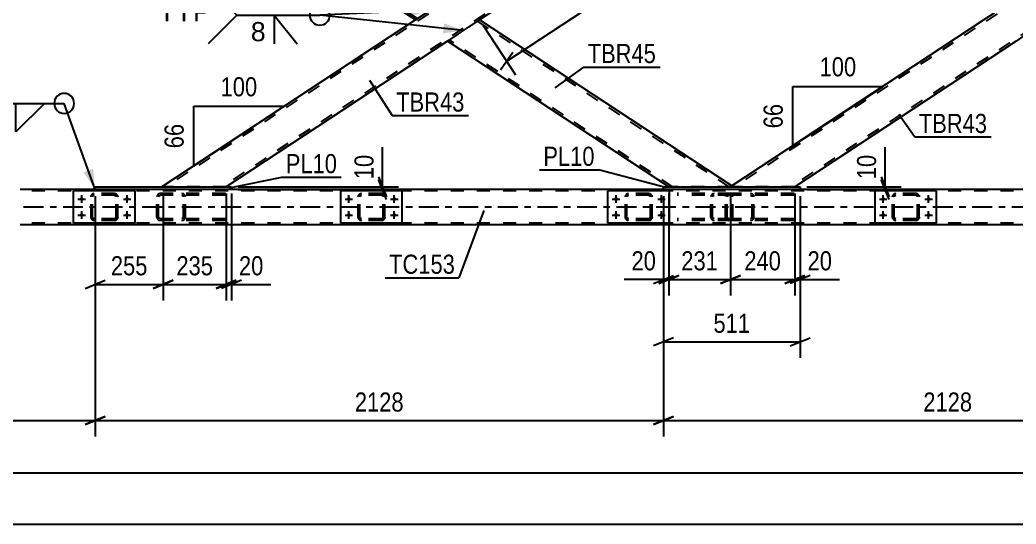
# Model space of a CAD drawing. Header units: millimetres. Extents: x -808 to 381, y -747 to 94.
# Drawn here: x -731.3 to -582.1, y -73.8 to 1.6 of the extents above; entities that cross this region are included whole.
import ezdxf

# ---------------------------------------------------------------- set-up
doc = ezdxf.new("R2010")
doc.units = ezdxf.units.MM
doc.linetypes.add('DXK_LINE_DOT2', pattern=[3.9198, 1.9599, -1.9599])
doc.linetypes.add('DXK_LINE_DOT3', pattern=[5.9187, 2.979, -0.9799, 0.9799, -0.9799])
doc.styles.add('Arial', font='arial.ttf', dxfattribs={"height": 0.2})
doc.styles.add('Arial Narrow', font='ARIALN.TTF', dxfattribs={"height": 0.2})

# ---------------------------------------------------------------- blocks, each defined once
blk = doc.blocks.new('Part-232923327-69561 - 69491')
at = {"color": 7, "linetype": 'DXK_LINE_DOT2'}
for p, q in [((-624.8, -24.4), (-632.87, -24.4)), ((-624.8, -24.64), (-632.87, -24.64)), ((-627.76, -24.7), (-627.8, -24.88)), ((-627.8, -27.92), (-627.8, -24.88)), ((-627.55, -24.88), (-627.53, -24.79)), ((-627.55, -27.92), (-627.55, -24.88)), ((-627.53, -24.79), (-627.47, -24.71)), ((-627.3, -24.4), (-627.49, -24.44)), ((-627.47, -24.71), (-627.39, -24.66)), ((-627.39, -24.66), (-627.3, -24.64)), ((-625.61, -24.64), (-625.61, -24.4)), ((-624.7, -24.44), (-624.8, -24.4)), ((-624.8, -24.64), (-624.75, -24.66)), ((-624.75, -24.66), (-624.71, -24.71)), ((-624.71, -24.71), (-624.68, -24.79)), ((-624.61, -24.54), (-624.7, -24.44)), ((-624.68, -24.79), (-624.67, -24.88)), ((-624.67, -27.92), (-624.67, -24.88)), ((-624.55, -24.7), (-624.61, -24.54)), ((-624.53, -24.88), (-624.55, -24.7)), ((-624.53, -27.92), (-624.53, -24.88)), ((-624.8, -28.16), (-632.87, -28.16)), ((-627.8, -27.92), (-627.76, -28.1)), ((-627.53, -28.01), (-627.55, -27.92)), ((-627.47, -28.09), (-627.53, -28.01)), ((-627.39, -28.14), (-627.47, -28.09)), ((-627.3, -28.16), (-627.39, -28.14)), ((-625.61, -28.4), (-625.61, -28.16)), ((-624.75, -28.14), (-624.8, -28.16)), ((-624.71, -28.09), (-624.75, -28.14)), ((-624.68, -28.01), (-624.71, -28.09)), ((-624.7, -28.36), (-624.61, -28.26)), ((-624.67, -27.92), (-624.68, -28.01)), ((-624.61, -28.26), (-624.55, -28.1)), ((-624.55, -28.1), (-624.53, -27.92)), ((-624.8, -28.4), (-632.87, -28.4)), ((-627.49, -28.36), (-627.3, -28.4)), ((-624.8, -28.4), (-624.7, -28.36))]:
    blk.add_line(p, q, dxfattribs=at)
for centre, start, end in [((-627.31, -24.9), 111.1941, 156.1506), ((-627.31, -27.91), 203.8494, 248.8059)]:
    blk.add_arc(centre, 0.492, start, end, dxfattribs=at)
blk = doc.blocks.new('Part-232923327-142435 - 69491')
at = {"color": 2, "linetype": 'Continuous'}
for p, q in [((-674.01, -24), (-683.21, -24)), ((-683.21, -28.8), (-683.21, -24)), ((-674.01, -28.8), (-674.01, -24)), ((-674.01, -28.8), (-683.21, -28.8))]:
    blk.add_line(p, q, dxfattribs=at)
blk = doc.blocks.new('Part-232923327-69571 - 69491')
at = {"color": 2, "linetype": 'Continuous'}
for p, q in [((-672.05, 1.6), (-709.45, 26.2)), ((-699.84, 26.2), (-667.25, 4.76)), ((-672.05, 1.6), (-667.25, 4.76))]:
    blk.add_line(p, q, dxfattribs=at)
at = {"color": 7, "linetype": 'DXK_LINE_DOT2'}
for p, q in [((-709.45, 26.2), (-699.84, 26.2)), ((-671.76, 1.79), (-708.87, 26.2)), ((-667.54, 4.57), (-700.42, 26.2))]:
    blk.add_line(p, q, dxfattribs=at)
blk = doc.blocks.new('Part-232923327-69510 - 69491')
at = {"color": 7, "linetype": 'DXK_LINE_DOT2'}
for p, q in [((-548.94, 26.2), (-624.28, -23.36)), ((-540.49, 26.2), (-615.84, -23.36)), ((-539.91, 26.2), (-549.52, 26.2)), ((-582.11, 4.76), (-586.92, 1.6)), ((-577.31, 1.6), (-582.11, -1.56)), ((-624.68, -23.24), (-624.86, -23.36)), ((-624.86, -23.36), (-624.85, -23.35)), ((-615.25, -23.36), (-624.86, -23.36))]:
    blk.add_line(p, q, dxfattribs=at)
at = {"color": 2, "linetype": 'Continuous'}
for p, q in [((-549.52, 26.2), (-582.11, 4.76)), ((-539.91, 26.2), (-577.31, 1.6)), ((-586.92, 1.6), (-624.68, -23.24)), ((-582.11, -1.56), (-615.25, -23.36))]:
    blk.add_line(p, q, dxfattribs=at)
blk = doc.blocks.new('Part-232923327-69512 - 69491')
at = {"color": 7, "linetype": 'DXK_LINE_DOT2'}
for p, q in [((-634.07, 26.2), (-709.41, -23.36)), ((-625.63, 26.2), (-700.97, -23.36)), ((-625.04, 26.2), (-634.65, 26.2)), ((-667.25, 4.76), (-672.05, 1.6)), ((-662.44, 1.6), (-667.25, -1.56)), ((-700.39, -23.36), (-710, -23.36))]:
    blk.add_line(p, q, dxfattribs=at)
at = {"color": 2, "linetype": 'Continuous'}
for p, q in [((-634.65, 26.2), (-667.25, 4.76)), ((-625.04, 26.2), (-662.44, 1.6)), ((-672.05, 1.6), (-710, -23.36)), ((-667.25, -1.56), (-700.39, -23.36))]:
    blk.add_line(p, q, dxfattribs=at)
blk = doc.blocks.new('Part-232923327-69513 - 69491')
at = {"color": 2, "linetype": 'Continuous'}
for p, q in [((-667.25, -1.56), (-662.44, 1.6)), ((-624.68, -23.24), (-662.44, 1.6)), ((-634.11, -23.36), (-667.25, -1.56)), ((-624.86, -23.36), (-624.68, -23.24))]:
    blk.add_line(p, q, dxfattribs=at)
at = {"color": 7, "linetype": 'DXK_LINE_DOT2'}
for p, q in [((-625.08, -23.36), (-662.73, 1.41)), ((-666.96, -1.37), (-666.93, -1.36)), ((-633.52, -23.36), (-666.96, -1.37)), ((-624.86, -23.36), (-634.11, -23.36)), ((-624.85, -23.35), (-624.86, -23.36))]:
    blk.add_line(p, q, dxfattribs=at)
blk = doc.blocks.new('Bolt-232923327-142525 - 69491')
at = {"linetype": 'Continuous'}
for points in [[(-642.01, -24.92, -1), (-642.01, -25.48, -1)], [(-635.21, -24.92, -1), (-635.21, -25.48, -1)], [(-642.01, -27.32, -1), (-642.01, -27.88, -1)], [(-635.21, -27.32, -1), (-635.21, -27.88, -1)]]:
    blk.add_hatch(color=1, dxfattribs=at).paths.add_polyline_path(points)
at = {"color": 1, "linetype": 'Continuous'}
for p, q in [((-642.57, -25.2), (-641.45, -25.2)), ((-642.01, -25.76), (-642.01, -24.64)), ((-635.77, -25.2), (-634.65, -25.2)), ((-635.21, -25.76), (-635.21, -24.64)), ((-642.57, -27.6), (-641.45, -27.6)), ((-642.01, -28.16), (-642.01, -27.04)), ((-635.77, -27.6), (-634.65, -27.6)), ((-635.21, -28.16), (-635.21, -27.04))]:
    blk.add_line(p, q, dxfattribs=at)
blk = doc.blocks.new('Part-232923327-69553 - 69491')
at = {"color": 7, "linetype": 'DXK_LINE_DOT2'}
for p, q in [((-625.57, -24.7), (-625.61, -24.88)), ((-625.61, -27.92), (-625.61, -24.88)), ((-625.36, -24.88), (-625.34, -24.79)), ((-625.36, -27.92), (-625.36, -24.88)), ((-625.34, -24.79), (-625.28, -24.71)), ((-625.1, -24.4), (-625.3, -24.44)), ((-625.28, -24.71), (-625.2, -24.66)), ((-625.2, -24.66), (-625.1, -24.64)), ((-615.36, -24.4), (-625.1, -24.4)), ((-615.36, -24.64), (-625.1, -24.64)), ((-621.67, -24.44), (-621.87, -24.4)), ((-621.87, -24.64), (-621.77, -24.66)), ((-621.77, -24.66), (-621.69, -24.71)), ((-621.69, -24.71), (-621.63, -24.79)), ((-621.63, -24.79), (-621.61, -24.88)), ((-621.61, -27.92), (-621.61, -24.88)), ((-621.36, -24.88), (-621.39, -24.7)), ((-621.36, -27.92), (-621.36, -24.88)), ((-625.61, -27.92), (-625.57, -28.1)), ((-625.34, -28.01), (-625.36, -27.92)), ((-625.28, -28.09), (-625.34, -28.01)), ((-625.2, -28.14), (-625.28, -28.09)), ((-625.1, -28.16), (-625.2, -28.14)), ((-615.36, -28.16), (-625.1, -28.16)), ((-621.77, -28.14), (-621.87, -28.16)), ((-621.69, -28.09), (-621.77, -28.14)), ((-621.63, -28.01), (-621.69, -28.09)), ((-621.61, -27.92), (-621.63, -28.01)), ((-621.39, -28.1), (-621.36, -27.92)), ((-625.3, -28.36), (-625.1, -28.4)), ((-615.36, -28.4), (-625.1, -28.4)), ((-621.87, -28.4), (-621.67, -28.36))]:
    blk.add_line(p, q, dxfattribs=at)
for centre, start, end in [((-625.12, -24.9), 110.7583, 155.68), ((-621.85, -24.9), 24.32, 69.2417), ((-625.12, -27.9), 204.32, 249.2417), ((-621.85, -27.9), 290.7583, 335.68)]:
    blk.add_arc(centre, 0.496, start, end, dxfattribs=at)
blk = doc.blocks.new('Part-232923327-69554 - 69491')
at = {"color": 7, "linetype": 'DXK_LINE_DOT2'}
for p, q in [((-710.71, -24.7), (-710.75, -24.88)), ((-710.75, -27.92), (-710.75, -24.88)), ((-710.49, -24.88), (-710.47, -24.79)), ((-710.49, -27.92), (-710.49, -24.88)), ((-710.47, -24.79), (-710.42, -24.71)), ((-710.24, -24.4), (-710.43, -24.44)), ((-710.42, -24.71), (-710.33, -24.66)), ((-710.33, -24.66), (-710.24, -24.64)), ((-700.49, -24.4), (-710.24, -24.4)), ((-700.49, -24.64), (-710.24, -24.64)), ((-706.81, -24.44), (-707, -24.4)), ((-707, -24.64), (-706.9, -24.66)), ((-706.9, -24.66), (-706.82, -24.71)), ((-706.82, -24.71), (-706.76, -24.79)), ((-706.76, -24.79), (-706.75, -24.88)), ((-706.75, -27.92), (-706.75, -24.88)), ((-706.49, -24.88), (-706.53, -24.7)), ((-706.49, -27.92), (-706.49, -24.88)), ((-710.75, -27.92), (-710.71, -28.1)), ((-710.47, -28.01), (-710.49, -27.92)), ((-710.42, -28.09), (-710.47, -28.01)), ((-710.33, -28.14), (-710.42, -28.09)), ((-710.24, -28.16), (-710.33, -28.14)), ((-700.49, -28.16), (-710.24, -28.16)), ((-706.9, -28.14), (-707, -28.16)), ((-706.82, -28.09), (-706.9, -28.14)), ((-706.76, -28.01), (-706.82, -28.09)), ((-706.75, -27.92), (-706.76, -28.01)), ((-706.53, -28.1), (-706.49, -27.92)), ((-710.43, -28.36), (-710.24, -28.4)), ((-700.49, -28.4), (-710.24, -28.4)), ((-707, -28.4), (-706.81, -28.36))]:
    blk.add_line(p, q, dxfattribs=at)
for centre, start, end in [((-710.26, -24.9), 110.7583, 155.68), ((-706.98, -24.9), 24.32, 69.2417), ((-710.26, -27.9), 204.32, 249.2417), ((-706.98, -27.9), 290.7583, 335.68)]:
    blk.add_arc(centre, 0.496, start, end, dxfattribs=at)
blk = doc.blocks.new('Part-232923327-69593 - 69491')
at = {"color": 2, "linetype": 'Continuous'}
for p, q in [((-720.01, -23.36), (-699.59, -23.36)), ((-720.01, -23.76), (-720.01, -23.36)), ((-699.59, -23.76), (-720.01, -23.76)), ((-699.59, -23.36), (-699.59, -23.76))]:
    blk.add_line(p, q, dxfattribs=at)
blk = doc.blocks.new('Part-232923327-69594 - 69491')
at = {"color": 2, "linetype": 'Continuous'}
for p, q in [((-634.91, -23.36), (-614.45, -23.36)), ((-634.91, -23.76), (-634.91, -23.36)), ((-614.45, -23.76), (-634.91, -23.76)), ((-614.45, -23.36), (-614.45, -23.76))]:
    blk.add_line(p, q, dxfattribs=at)
blk = doc.blocks.new('Part-232923327-69654 - 69491')
at = {"color": 2, "linetype": 'Continuous'}
for p, q in [((-720.01, -23.76), (-731.21, -23.76)), ((-634.91, -23.76), (-699.59, -23.76)), ((-549.77, -23.76), (-614.45, -23.76)), ((-100.35, -29.04), (-731.21, -29.04))]:
    blk.add_line(p, q, dxfattribs=at)
at = {"color": 7, "linetype": 'DXK_LINE_DOT2'}
for p, q in [((-699.59, -23.76), (-720.01, -23.76)), ((-614.45, -23.76), (-634.91, -23.76)), ((-100.35, -24), (-731.21, -24)), ((-100.35, -28.8), (-731.21, -28.8))]:
    blk.add_line(p, q, dxfattribs=at)
at = {"color": 7, "linetype": 'DXK_LINE_DOT3'}
blk.add_line((-100.35, -26.4), (-731.21, -26.4), dxfattribs=at)
blk = doc.blocks.new('Part-232923327-142431 - 69491')
at = {"color": 2, "linetype": 'Continuous'}
for p, q in [((-714.01, -24), (-723.21, -24)), ((-723.21, -28.8), (-723.21, -24)), ((-714.01, -28.8), (-714.01, -24)), ((-714.01, -28.8), (-723.21, -28.8))]:
    blk.add_line(p, q, dxfattribs=at)
blk = doc.blocks.new('Part-232923327-142430 - 69491')
at = {"color": 7, "linetype": 'DXK_LINE_DOT2'}
for p, q in [((-720.61, -24.88), (-720.57, -24.7)), ((-720.57, -24.7), (-720.61, -24.88)), ((-720.61, -27.92), (-720.61, -24.88)), ((-720.37, -24.88), (-720.35, -24.79)), ((-720.37, -27.92), (-720.37, -24.88)), ((-720.35, -24.79), (-720.3, -24.71)), ((-720.31, -24.44), (-720.13, -24.4)), ((-720.13, -24.4), (-720.31, -24.44)), ((-720.3, -24.71), (-720.22, -24.66)), ((-720.22, -24.66), (-720.13, -24.64)), ((-717.09, -24.4), (-720.13, -24.4)), ((-717.09, -24.64), (-720.13, -24.64)), ((-717.09, -24.4), (-716.9, -24.44)), ((-716.9, -24.44), (-717.09, -24.4)), ((-717.09, -24.64), (-716.99, -24.66)), ((-716.99, -24.66), (-716.92, -24.71)), ((-716.92, -24.71), (-716.86, -24.79)), ((-716.86, -24.79), (-716.85, -24.88)), ((-716.85, -27.92), (-716.85, -24.88)), ((-716.64, -24.7), (-716.61, -24.88)), ((-716.61, -24.88), (-716.64, -24.7)), ((-716.61, -27.92), (-716.61, -24.88)), ((-720.57, -28.1), (-720.61, -27.92)), ((-720.61, -27.92), (-720.57, -28.1)), ((-720.35, -28.01), (-720.37, -27.92)), ((-720.3, -28.09), (-720.35, -28.01)), ((-720.22, -28.14), (-720.3, -28.09)), ((-720.13, -28.16), (-720.22, -28.14)), ((-717.09, -28.16), (-720.13, -28.16)), ((-716.99, -28.14), (-717.09, -28.16)), ((-716.92, -28.09), (-716.99, -28.14)), ((-716.86, -28.01), (-716.92, -28.09)), ((-716.85, -27.92), (-716.86, -28.01)), ((-716.61, -27.92), (-716.64, -28.1)), ((-716.64, -28.1), (-716.61, -27.92)), ((-720.13, -28.4), (-720.31, -28.36)), ((-720.31, -28.36), (-720.13, -28.4)), ((-717.09, -28.4), (-720.13, -28.4)), ((-716.9, -28.36), (-717.09, -28.4)), ((-717.09, -28.4), (-716.9, -28.36))]:
    blk.add_line(p, q, dxfattribs=at)
at = {"color": 7, "linetype": 'DXK_LINE_DOT3'}
blk.add_line((-718.61, -26.4), (-718.61, -26.4), dxfattribs=at)
at = {"color": 7, "linetype": 'DXK_LINE_DOT2'}
for centre, start, end in [((-720.13, -24.88), 112.5, 157.5), ((-720.13, -24.88), 112.5, 157.5), ((-717.09, -24.88), 22.5, 67.5), ((-717.09, -24.88), 22.5, 67.5), ((-720.13, -27.92), 202.5, 247.5), ((-720.13, -27.92), 202.5, 247.5), ((-717.09, -27.92), 292.5, 337.5), ((-717.09, -27.92), 292.5, 337.5)]:
    blk.add_arc(centre, 0.48, start, end, dxfattribs=at)
blk = doc.blocks.new('Part-232923327-142434 - 69491')
at = {"color": 7, "linetype": 'DXK_LINE_DOT2'}
for p, q in [((-680.61, -24.88), (-680.57, -24.7)), ((-680.57, -24.7), (-680.61, -24.88)), ((-680.61, -27.92), (-680.61, -24.88)), ((-680.37, -24.88), (-680.35, -24.79)), ((-680.37, -27.92), (-680.37, -24.88)), ((-680.35, -24.79), (-680.3, -24.71)), ((-680.31, -24.44), (-680.13, -24.4)), ((-680.13, -24.4), (-680.31, -24.44)), ((-680.3, -24.71), (-680.22, -24.66)), ((-680.22, -24.66), (-680.13, -24.64)), ((-677.09, -24.4), (-680.13, -24.4)), ((-677.09, -24.64), (-680.13, -24.64)), ((-677.09, -24.4), (-676.9, -24.44)), ((-676.9, -24.44), (-677.09, -24.4)), ((-677.09, -24.64), (-676.99, -24.66)), ((-676.99, -24.66), (-676.92, -24.71)), ((-676.92, -24.71), (-676.86, -24.79)), ((-676.86, -24.79), (-676.85, -24.88)), ((-676.85, -27.92), (-676.85, -24.88)), ((-676.64, -24.7), (-676.61, -24.88)), ((-676.61, -24.88), (-676.64, -24.7)), ((-676.61, -27.92), (-676.61, -24.88)), ((-680.57, -28.1), (-680.61, -27.92)), ((-680.61, -27.92), (-680.57, -28.1)), ((-680.35, -28.01), (-680.37, -27.92)), ((-680.3, -28.09), (-680.35, -28.01)), ((-680.22, -28.14), (-680.3, -28.09)), ((-680.13, -28.16), (-680.22, -28.14)), ((-677.09, -28.16), (-680.13, -28.16)), ((-676.99, -28.14), (-677.09, -28.16)), ((-676.92, -28.09), (-676.99, -28.14)), ((-676.86, -28.01), (-676.92, -28.09)), ((-676.85, -27.92), (-676.86, -28.01)), ((-676.61, -27.92), (-676.64, -28.1)), ((-676.64, -28.1), (-676.61, -27.92)), ((-680.13, -28.4), (-680.31, -28.36)), ((-680.31, -28.36), (-680.13, -28.4)), ((-677.09, -28.4), (-680.13, -28.4)), ((-676.9, -28.36), (-677.09, -28.4)), ((-677.09, -28.4), (-676.9, -28.36))]:
    blk.add_line(p, q, dxfattribs=at)
at = {"color": 7, "linetype": 'DXK_LINE_DOT3'}
blk.add_line((-678.61, -26.4), (-678.61, -26.4), dxfattribs=at)
at = {"color": 7, "linetype": 'DXK_LINE_DOT2'}
for centre, start, end in [((-680.13, -24.88), 112.5, 157.5), ((-680.13, -24.88), 112.5, 157.5), ((-677.09, -24.88), 22.5, 67.5), ((-677.09, -24.88), 22.5, 67.5), ((-680.13, -27.92), 202.5, 247.5), ((-680.13, -27.92), 202.5, 247.5), ((-677.09, -27.92), 292.5, 337.5), ((-677.09, -27.92), 292.5, 337.5)]:
    blk.add_arc(centre, 0.48, start, end, dxfattribs=at)
blk = doc.blocks.new('Part-232923327-142438 - 69491')
at = {"color": 7, "linetype": 'DXK_LINE_DOT2'}
for p, q in [((-640.61, -24.88), (-640.57, -24.7)), ((-640.57, -24.7), (-640.61, -24.88)), ((-640.61, -27.92), (-640.61, -24.88)), ((-640.37, -24.88), (-640.35, -24.79)), ((-640.37, -27.92), (-640.37, -24.88)), ((-640.35, -24.79), (-640.3, -24.71)), ((-640.31, -24.44), (-640.13, -24.4)), ((-640.13, -24.4), (-640.31, -24.44)), ((-640.3, -24.71), (-640.22, -24.66)), ((-640.22, -24.66), (-640.13, -24.64)), ((-637.09, -24.4), (-640.13, -24.4)), ((-637.09, -24.64), (-640.13, -24.64)), ((-637.09, -24.4), (-636.9, -24.44)), ((-636.9, -24.44), (-637.09, -24.4)), ((-637.09, -24.64), (-636.99, -24.66)), ((-636.99, -24.66), (-636.92, -24.71)), ((-636.92, -24.71), (-636.86, -24.79)), ((-636.86, -24.79), (-636.85, -24.88)), ((-636.85, -27.92), (-636.85, -24.88)), ((-636.64, -24.7), (-636.61, -24.88)), ((-636.61, -24.88), (-636.64, -24.7)), ((-636.61, -27.92), (-636.61, -24.88)), ((-640.57, -28.1), (-640.61, -27.92)), ((-640.61, -27.92), (-640.57, -28.1)), ((-640.35, -28.01), (-640.37, -27.92)), ((-640.3, -28.09), (-640.35, -28.01)), ((-640.22, -28.14), (-640.3, -28.09)), ((-640.13, -28.16), (-640.22, -28.14)), ((-637.09, -28.16), (-640.13, -28.16)), ((-636.99, -28.14), (-637.09, -28.16)), ((-636.92, -28.09), (-636.99, -28.14)), ((-636.86, -28.01), (-636.92, -28.09)), ((-636.85, -27.92), (-636.86, -28.01)), ((-636.61, -27.92), (-636.64, -28.1)), ((-636.64, -28.1), (-636.61, -27.92)), ((-640.13, -28.4), (-640.31, -28.36)), ((-640.31, -28.36), (-640.13, -28.4)), ((-637.09, -28.4), (-640.13, -28.4)), ((-636.9, -28.36), (-637.09, -28.4)), ((-637.09, -28.4), (-636.9, -28.36))]:
    blk.add_line(p, q, dxfattribs=at)
at = {"color": 7, "linetype": 'DXK_LINE_DOT3'}
blk.add_line((-638.61, -26.4), (-638.61, -26.4), dxfattribs=at)
at = {"color": 7, "linetype": 'DXK_LINE_DOT2'}
for centre, start, end in [((-640.13, -24.88), 112.5, 157.5), ((-640.13, -24.88), 112.5, 157.5), ((-637.09, -24.88), 22.5, 67.5), ((-637.09, -24.88), 22.5, 67.5), ((-640.13, -27.92), 202.5, 247.5), ((-640.13, -27.92), 202.5, 247.5), ((-637.09, -27.92), 292.5, 337.5), ((-637.09, -27.92), 292.5, 337.5)]:
    blk.add_arc(centre, 0.48, start, end, dxfattribs=at)
blk = doc.blocks.new('Part-232923327-142439 - 69491')
at = {"color": 2, "linetype": 'Continuous'}
for p, q in [((-634.01, -24), (-643.21, -24)), ((-643.21, -28.8), (-643.21, -24)), ((-634.01, -28.8), (-634.01, -24)), ((-634.01, -28.8), (-643.21, -28.8))]:
    blk.add_line(p, q, dxfattribs=at)
blk = doc.blocks.new('Part-232923327-142442 - 69491')
at = {"color": 7, "linetype": 'DXK_LINE_DOT2'}
for p, q in [((-600.61, -24.88), (-600.57, -24.7)), ((-600.57, -24.7), (-600.61, -24.88)), ((-600.61, -27.92), (-600.61, -24.88)), ((-600.37, -24.88), (-600.35, -24.79)), ((-600.37, -27.92), (-600.37, -24.88)), ((-600.35, -24.79), (-600.3, -24.71)), ((-600.31, -24.44), (-600.13, -24.4)), ((-600.13, -24.4), (-600.31, -24.44)), ((-600.3, -24.71), (-600.22, -24.66)), ((-600.22, -24.66), (-600.13, -24.64)), ((-597.09, -24.4), (-600.13, -24.4)), ((-597.09, -24.64), (-600.13, -24.64)), ((-597.09, -24.4), (-596.9, -24.44)), ((-596.9, -24.44), (-597.09, -24.4)), ((-597.09, -24.64), (-596.99, -24.66)), ((-596.99, -24.66), (-596.92, -24.71)), ((-596.92, -24.71), (-596.86, -24.79)), ((-596.86, -24.79), (-596.85, -24.88)), ((-596.85, -27.92), (-596.85, -24.88)), ((-596.64, -24.7), (-596.61, -24.88)), ((-596.61, -24.88), (-596.64, -24.7)), ((-596.61, -27.92), (-596.61, -24.88)), ((-600.57, -28.1), (-600.61, -27.92)), ((-600.61, -27.92), (-600.57, -28.1)), ((-600.35, -28.01), (-600.37, -27.92)), ((-600.3, -28.09), (-600.35, -28.01)), ((-600.22, -28.14), (-600.3, -28.09)), ((-600.13, -28.16), (-600.22, -28.14)), ((-597.09, -28.16), (-600.13, -28.16)), ((-596.99, -28.14), (-597.09, -28.16)), ((-596.92, -28.09), (-596.99, -28.14)), ((-596.86, -28.01), (-596.92, -28.09)), ((-596.85, -27.92), (-596.86, -28.01)), ((-596.61, -27.92), (-596.64, -28.1)), ((-596.64, -28.1), (-596.61, -27.92)), ((-600.13, -28.4), (-600.31, -28.36)), ((-600.31, -28.36), (-600.13, -28.4)), ((-597.09, -28.4), (-600.13, -28.4)), ((-596.9, -28.36), (-597.09, -28.4)), ((-597.09, -28.4), (-596.9, -28.36))]:
    blk.add_line(p, q, dxfattribs=at)
at = {"color": 7, "linetype": 'DXK_LINE_DOT3'}
blk.add_line((-598.61, -26.4), (-598.61, -26.4), dxfattribs=at)
at = {"color": 7, "linetype": 'DXK_LINE_DOT2'}
for centre, start, end in [((-600.13, -24.88), 112.5, 157.5), ((-600.13, -24.88), 112.5, 157.5), ((-597.09, -24.88), 22.5, 67.5), ((-597.09, -24.88), 22.5, 67.5), ((-600.13, -27.92), 202.5, 247.5), ((-600.13, -27.92), 202.5, 247.5), ((-597.09, -27.92), 292.5, 337.5), ((-597.09, -27.92), 292.5, 337.5)]:
    blk.add_arc(centre, 0.48, start, end, dxfattribs=at)
blk = doc.blocks.new('Part-232923327-142443 - 69491')
at = {"color": 2, "linetype": 'Continuous'}
for p, q in [((-594.01, -24), (-603.21, -24)), ((-603.21, -28.8), (-603.21, -24)), ((-594.01, -28.8), (-594.01, -24)), ((-594.01, -28.8), (-603.21, -28.8))]:
    blk.add_line(p, q, dxfattribs=at)
blk = doc.blocks.new('Bolt-232923327-142521 - 69491')
at = {"linetype": 'Continuous'}
for points in [[(-722.01, -24.92, -1), (-722.01, -25.48, -1)], [(-715.21, -24.92, -1), (-715.21, -25.48, -1)], [(-722.01, -27.32, -1), (-722.01, -27.88, -1)], [(-715.21, -27.32, -1), (-715.21, -27.88, -1)]]:
    blk.add_hatch(color=1, dxfattribs=at).paths.add_polyline_path(points)
at = {"color": 1, "linetype": 'Continuous'}
for p, q in [((-722.57, -25.2), (-721.45, -25.2)), ((-722.01, -25.76), (-722.01, -24.64)), ((-715.77, -25.2), (-714.65, -25.2)), ((-715.21, -25.76), (-715.21, -24.64)), ((-722.57, -27.6), (-721.45, -27.6)), ((-722.01, -28.16), (-722.01, -27.04)), ((-715.77, -27.6), (-714.65, -27.6)), ((-715.21, -28.16), (-715.21, -27.04))]:
    blk.add_line(p, q, dxfattribs=at)
blk = doc.blocks.new('Bolt-232923327-142523 - 69491')
at = {"linetype": 'Continuous'}
for points in [[(-682.01, -24.92, -1), (-682.01, -25.48, -1)], [(-675.21, -24.92, -1), (-675.21, -25.48, -1)], [(-682.01, -27.32, -1), (-682.01, -27.88, -1)], [(-675.21, -27.32, -1), (-675.21, -27.88, -1)]]:
    blk.add_hatch(color=1, dxfattribs=at).paths.add_polyline_path(points)
at = {"color": 1, "linetype": 'Continuous'}
for p, q in [((-682.57, -25.2), (-681.45, -25.2)), ((-682.01, -25.76), (-682.01, -24.64)), ((-675.77, -25.2), (-674.65, -25.2)), ((-675.21, -25.76), (-675.21, -24.64)), ((-682.57, -27.6), (-681.45, -27.6)), ((-682.01, -28.16), (-682.01, -27.04)), ((-675.77, -27.6), (-674.65, -27.6)), ((-675.21, -28.16), (-675.21, -27.04))]:
    blk.add_line(p, q, dxfattribs=at)
blk = doc.blocks.new('Bolt-232923327-142527 - 69491')
at = {"linetype": 'Continuous'}
for points in [[(-602.01, -24.92, -1), (-602.01, -25.48, -1)], [(-595.21, -24.92, -1), (-595.21, -25.48, -1)], [(-602.01, -27.32, -1), (-602.01, -27.88, -1)], [(-595.21, -27.32, -1), (-595.21, -27.88, -1)]]:
    blk.add_hatch(color=1, dxfattribs=at).paths.add_polyline_path(points)
at = {"color": 1, "linetype": 'Continuous'}
for p, q in [((-602.57, -25.2), (-601.45, -25.2)), ((-602.01, -25.76), (-602.01, -24.64)), ((-595.77, -25.2), (-594.65, -25.2)), ((-595.21, -25.76), (-595.21, -24.64)), ((-602.57, -27.6), (-601.45, -27.6)), ((-602.01, -28.16), (-602.01, -27.04)), ((-595.77, -27.6), (-594.65, -27.6)), ((-595.21, -28.16), (-595.21, -27.04))]:
    blk.add_line(p, q, dxfattribs=at)
blk = doc.blocks.new('StraightDimension-232923327-85375 - 69491')
at = {"color": 7, "linetype": 'Continuous'}
for p, q in [((-634.91, -24.76), (-634.91, -48.98)), ((-614.45, -24.76), (-614.45, -48.98)), ((-633.41, -45.98), (-636.41, -47.18)), ((-615.95, -47.18), (-612.95, -45.98)), ((-634.91, -46.58), (-614.45, -46.58))]:
    blk.add_line(p, q, dxfattribs=at)
at = {"color": 0}
blk.add_wipeout([(-621.34, -45.83), (-621.34, -41.63), (-628.02, -41.63), (-628.02, -45.83)], dxfattribs=at)
at = {"color": 3, "style": 'Arial Narrow'}
blk.add_text('511', height=2.863, dxfattribs=at).set_placement((-627.42, -45.23))
blk = doc.blocks.new('AngleDimension-232923327-141473 - 69491')
at = {"color": 7, "linetype": 'Continuous'}
for p, q in [((-705.24, -11.33), (-691.7, -11.33)), ((-705.24, -20.23), (-691.7, -11.33)), ((-705.24, -20.23), (-705.24, -11.33)), ((-693.73, -12.66), (-691.7, -11.33))]:
    blk.add_line(p, q, dxfattribs=at)
at = {"color": 0}
for points in [[(-695.13, -10.43), (-695.13, -6.23), (-701.81, -6.23), (-701.81, -10.43)], [(-706.14, -13.35), (-710.34, -13.35), (-710.34, -18.21), (-706.14, -18.21)]]:
    blk.add_wipeout(points, dxfattribs=at)
at = {"color": 3, "style": 'Arial Narrow'}
blk.add_text('100', height=2.863, dxfattribs=at).set_placement((-701.21, -9.83))
blk.add_text('66', height=2.863, rotation=90.0002, dxfattribs=at).set_placement((-706.74, -17.61))
blk = doc.blocks.new('StraightDimension-232923327-123031 - 69491')
at = {"color": 7, "linetype": 'Continuous'}
for p, q in [((-720.01, -24.76), (-720.01, -60.76)), ((-634.91, -24.76), (-634.91, -60.76)), ((-718.51, -57.76), (-721.51, -58.96)), ((-636.41, -58.96), (-633.41, -57.76)), ((-720.01, -58.36), (-634.91, -58.36))]:
    blk.add_line(p, q, dxfattribs=at)
at = {"color": 0}
blk.add_wipeout([(-673.2, -57.61), (-673.2, -53.41), (-681.71, -53.41), (-681.71, -57.61)], dxfattribs=at)
at = {"color": 3, "style": 'Arial Narrow'}
blk.add_text('2128', height=2.863, dxfattribs=at).set_placement((-681.11, -57.01))
blk = doc.blocks.new('StraightDimension-232923327-85523 - 69491')
at = {"color": 7, "linetype": 'Continuous'}
for p, q in [((-624.86, -24.36), (-624.86, -39.63)), ((-615.25, -24.36), (-615.25, -39.63)), ((-626.36, -37.83), (-623.36, -36.63)), ((-624.86, -37.23), (-615.25, -37.23)), ((-613.75, -36.63), (-616.75, -37.83))]:
    blk.add_line(p, q, dxfattribs=at)
at = {"color": 0}
blk.add_wipeout([(-616.71, -36.48), (-616.71, -32.28), (-623.4, -32.28), (-623.4, -36.48)], dxfattribs=at)
at = {"color": 3, "style": 'Arial Narrow'}
blk.add_text('240', height=2.863, dxfattribs=at).set_placement((-622.8, -35.88))
blk = doc.blocks.new('StraightDimension-232923327-85308 - 69491')
at = {"color": 7, "linetype": 'Continuous'}
for p, q in [((-709.8, -24.36), (-709.8, -40.37)), ((-700.39, -24.36), (-700.39, -40.37)), ((-711.3, -38.57), (-708.3, -37.37)), ((-709.8, -37.97), (-700.39, -37.97)), ((-698.89, -37.37), (-701.89, -38.57))]:
    blk.add_line(p, q, dxfattribs=at)
at = {"color": 0}
blk.add_wipeout([(-701.75, -37.22), (-701.75, -33.02), (-708.43, -33.02), (-708.43, -37.22)], dxfattribs=at)
at = {"color": 3, "style": 'Arial Narrow'}
blk.add_text('235', height=2.863, dxfattribs=at).set_placement((-707.83, -36.62))
blk = doc.blocks.new('StraightDimension-232923327-123032 - 69491')
at = {"color": 7, "linetype": 'Continuous'}
for p, q in [((-720.01, -24.76), (-720.01, -60.76)), ((-760.84, -30.04), (-760.84, -60.76)), ((-759.34, -57.76), (-762.34, -58.96)), ((-721.51, -58.96), (-718.51, -57.76)), ((-760.84, -58.36), (-720.01, -58.36))]:
    blk.add_line(p, q, dxfattribs=at)
at = {"color": 0}
blk.add_wipeout([(-736.17, -57.61), (-736.17, -53.41), (-744.68, -53.41), (-744.68, -57.61)], dxfattribs=at)
at = {"color": 3, "style": 'Arial Narrow'}
blk.add_text('1353', height=2.863, dxfattribs=at).set_placement((-744.08, -57.01))
blk = doc.blocks.new('StraightDimension-232923327-100061 - 69491')
at = {"color": 7, "linetype": 'Continuous'}
for p, q in [((-676.96, -23.36), (-676.96, -17.45)), ((-676.96, -23.36), (-676.96, -17.45)), ((-677.56, -21.86), (-676.36, -24.86)), ((-676.36, -25.26), (-677.56, -22.26)), ((-698.59, -23.36), (-674.56, -23.36)), ((-698.59, -23.76), (-674.56, -23.76)), ((-676.96, -23.76), (-676.96, -23.36))]:
    blk.add_line(p, q, dxfattribs=at)
at = {"color": 0}
blk.add_wipeout([(-677.71, -17.98), (-681.91, -17.98), (-681.91, -22.84), (-677.71, -22.84)], dxfattribs=at)
at = {"color": 3, "style": 'Arial Narrow'}
blk.add_text('10', height=2.863, rotation=90.0002, dxfattribs=at).set_placement((-678.31, -22.24))
blk = doc.blocks.new('StraightDimension-232923327-85524 - 69491')
at = {"color": 7, "linetype": 'Continuous'}
for p, q in [((-634.11, -24.36), (-634.11, -39.63)), ((-624.86, -24.36), (-624.86, -39.63)), ((-635.61, -37.83), (-632.61, -36.63)), ((-634.11, -37.23), (-624.86, -37.23)), ((-623.36, -36.63), (-626.36, -37.83))]:
    blk.add_line(p, q, dxfattribs=at)
at = {"color": 0}
blk.add_wipeout([(-626.14, -36.48), (-626.14, -32.28), (-632.83, -32.28), (-632.83, -36.48)], dxfattribs=at)
at = {"color": 3, "style": 'Arial Narrow'}
blk.add_text('231', height=2.863, dxfattribs=at).set_placement((-632.23, -35.88))
blk = doc.blocks.new('StraightDimension-232923327-85309 - 69491')
at = {"color": 7, "linetype": 'Continuous'}
for p, q in [((-720.01, -24.76), (-720.01, -40.37)), ((-709.8, -24.36), (-709.8, -40.37)), ((-721.51, -38.57), (-718.51, -37.37)), ((-720.01, -37.97), (-709.8, -37.97)), ((-708.3, -37.37), (-711.3, -38.57))]:
    blk.add_line(p, q, dxfattribs=at)
at = {"color": 0}
blk.add_wipeout([(-711.56, -37.22), (-711.56, -33.02), (-718.24, -33.02), (-718.24, -37.22)], dxfattribs=at)
at = {"color": 3, "style": 'Arial Narrow'}
blk.add_text('255', height=2.863, dxfattribs=at).set_placement((-717.64, -36.62))
blk = doc.blocks.new('StraightDimension-232923327-85525 - 69491')
at = {"color": 7, "linetype": 'Continuous'}
for p, q in [((-634.91, -24.76), (-634.91, -39.63)), ((-634.11, -24.36), (-634.11, -39.63)), ((-634.91, -37.23), (-640.81, -37.23)), ((-634.91, -37.23), (-640.81, -37.23)), ((-636.41, -37.83), (-633.41, -36.63)), ((-632.61, -36.63), (-635.61, -37.83)), ((-634.91, -37.23), (-634.11, -37.23))]:
    blk.add_line(p, q, dxfattribs=at)
at = {"color": 0}
blk.add_wipeout([(-635.43, -36.48), (-635.43, -32.28), (-640.29, -32.28), (-640.29, -36.48)], dxfattribs=at)
at = {"color": 3, "style": 'Arial Narrow'}
blk.add_text('20', height=2.863, dxfattribs=at).set_placement((-639.69, -35.88))
blk = doc.blocks.new('StraightDimension-232923327-123318 - 69491')
at = {"color": 7, "linetype": 'Continuous'}
blk.add_line((-761.48, -66.17), (-99.71, -66.17), dxfattribs=at)
blk = doc.blocks.new('StraightDimension-232923327-83560 - 69491')
at = {"color": 7, "linetype": 'Continuous'}
for p, q in [((-624.49, 25.36), (-619.65, 18)), ((-621.9, 18.68), (-620.05, 21.34)), ((-658.37, -4.59), (-620.97, 20.01)), ((-661.89, 0.76), (-657.05, -6.6)), ((-657.45, -3.26), (-659.3, -5.92))]:
    blk.add_line(p, q, dxfattribs=at)
at = {"color": 0}
blk.add_wipeout([(-636.53, 10.68), (-638.84, 14.18), (-645.95, 9.51), (-643.64, 6)], dxfattribs=at)
at = {"color": 3, "style": 'Arial Narrow'}
blk.add_text('1119', height=2.863, rotation=33.3347, dxfattribs=at).set_placement((-643.47, 6.83))
blk = doc.blocks.new('StraightDimension-232923327-85307 - 69491')
at = {"color": 7, "linetype": 'Continuous'}
for p, q in [((-700.39, -24.36), (-700.39, -40.37)), ((-699.59, -24.36), (-699.59, -40.37)), ((-701.89, -38.57), (-698.89, -37.37)), ((-698.09, -37.37), (-701.09, -38.57)), ((-700.39, -37.97), (-699.59, -37.97)), ((-699.59, -37.97), (-693.68, -37.97)), ((-699.59, -37.97), (-693.68, -37.97))]:
    blk.add_line(p, q, dxfattribs=at)
at = {"color": 0}
blk.add_wipeout([(-694.21, -37.22), (-694.21, -33.02), (-699.06, -33.02), (-699.06, -37.22)], dxfattribs=at)
at = {"color": 3, "style": 'Arial Narrow'}
blk.add_text('20', height=2.863, dxfattribs=at).set_placement((-698.46, -36.62))
blk = doc.blocks.new('StraightDimension-232923327-100073 - 69491')
at = {"color": 7, "linetype": 'Continuous'}
for p, q in [((-601.71, -23.36), (-601.71, -17.45)), ((-601.71, -23.36), (-601.71, -17.45)), ((-602.31, -21.86), (-601.11, -24.86)), ((-601.11, -25.26), (-602.31, -22.26)), ((-613.45, -23.36), (-599.31, -23.36)), ((-613.45, -23.76), (-599.31, -23.76)), ((-601.71, -23.76), (-601.71, -23.36))]:
    blk.add_line(p, q, dxfattribs=at)
at = {"color": 0}
blk.add_wipeout([(-602.46, -17.98), (-606.66, -17.98), (-606.66, -22.84), (-602.46, -22.84)], dxfattribs=at)
at = {"color": 3, "style": 'Arial Narrow'}
blk.add_text('10', height=2.863, rotation=90.0002, dxfattribs=at).set_placement((-603.06, -22.24))
blk = doc.blocks.new('StraightDimension-232923327-85522 - 69491')
at = {"color": 7, "linetype": 'Continuous'}
for p, q in [((-615.25, -24.36), (-615.25, -39.63)), ((-614.45, -24.76), (-614.45, -39.63)), ((-616.75, -37.83), (-613.75, -36.63)), ((-612.95, -36.63), (-615.95, -37.83)), ((-615.25, -37.23), (-614.45, -37.23)), ((-614.45, -37.23), (-608.55, -37.23)), ((-614.45, -37.23), (-608.55, -37.23))]:
    blk.add_line(p, q, dxfattribs=at)
at = {"color": 0}
blk.add_wipeout([(-609.07, -36.48), (-609.07, -32.28), (-613.93, -32.28), (-613.93, -36.48)], dxfattribs=at)
at = {"color": 3, "style": 'Arial Narrow'}
blk.add_text('20', height=2.863, dxfattribs=at).set_placement((-613.33, -35.88))
blk = doc.blocks.new('StraightDimension-232923327-123030 - 69491')
at = {"color": 7, "linetype": 'Continuous'}
for p, q in [((-634.91, -24.76), (-634.91, -60.76)), ((-549.77, -24.76), (-549.77, -60.76)), ((-633.41, -57.76), (-636.41, -58.96)), ((-551.27, -58.96), (-548.27, -57.76)), ((-634.91, -58.36), (-549.77, -58.36))]:
    blk.add_line(p, q, dxfattribs=at)
at = {"color": 0}
blk.add_wipeout([(-588.08, -57.61), (-588.08, -53.41), (-596.6, -53.41), (-596.6, -57.61)], dxfattribs=at)
at = {"color": 3, "style": 'Arial Narrow'}
blk.add_text('2128', height=2.863, dxfattribs=at).set_placement((-596, -57.01))
blk = doc.blocks.new('StraightDimension-232923327-123200 - 69491')
at = {"color": 7, "linetype": 'Continuous'}
blk.add_line((-760.84, -73.85), (-100.35, -73.85), dxfattribs=at)
blk = doc.blocks.new('AngleDimension-232923327-141486 - 69491')
at = {"color": 7, "linetype": 'Continuous'}
for p, q in [((-615.55, -8.34), (-602.02, -8.34)), ((-615.55, -17.24), (-602.02, -8.34)), ((-615.55, -17.24), (-615.55, -8.34)), ((-608.59, -12.66), (-602.02, -8.34))]:
    blk.add_line(p, q, dxfattribs=at)
at = {"color": 0}
for points in [[(-605.44, -7.44), (-605.44, -3.24), (-612.13, -3.24), (-612.13, -7.44)], [(-616.45, -10.36), (-620.65, -10.36), (-620.65, -15.22), (-616.45, -15.22)]]:
    blk.add_wipeout(points, dxfattribs=at)
at = {"color": 3, "style": 'Arial Narrow'}
blk.add_text('100', height=2.863, dxfattribs=at).set_placement((-611.53, -6.84))
blk.add_text('66', height=2.863, rotation=90.0002, dxfattribs=at).set_placement((-617.05, -14.62))
blk = doc.blocks.new('Mark-232923327-83424 - 69491')
at = {"color": 0}
blk.add_wipeout([(-645.21, -20.24), (-645.21, -17.24), (-652.89, -17.24), (-652.89, -20.24)], dxfattribs=at)
blk.add_wipeout([(-645.21, -20.24), (-645.21, -17.24), (-652.89, -17.24), (-652.89, -20.24)], dxfattribs=at)
at = {"color": 30, "linetype": 'Continuous'}
for p in [(-653.49, -20.84), (-634.58, -23.48)]:
    blk.add_line(p, (-644.61, -20.84), dxfattribs=at)
at = {"color": 3, "style": 'Arial Narrow'}
blk.add_text('PL10', height=2.863, dxfattribs=at).set_placement((-652.89, -20.24))
blk = doc.blocks.new('Mark-232923327-82760 - 69491')
at = {"color": 0}
blk.add_wipeout([(-586.45, -15.32), (-586.45, -12.32), (-596.67, -12.32), (-596.67, -15.32)], dxfattribs=at)
blk.add_wipeout([(-586.45, -15.32), (-586.45, -12.32), (-596.67, -12.32), (-596.67, -15.32)], dxfattribs=at)
at = {"color": 30, "linetype": 'Continuous'}
for p, q in [((-599.69, -12.48), (-597.27, -15.92)), ((-597.27, -15.92), (-585.85, -15.92))]:
    blk.add_line(p, q, dxfattribs=at)
at = {"color": 3, "style": 'Arial Narrow'}
blk.add_text('TBR43', height=2.863, dxfattribs=at).set_placement((-596.67, -15.32))
blk = doc.blocks.new('Mark-232923327-82766 - 69491')
at = {"color": 0}
blk.add_wipeout([(-664.69, -12.12), (-664.69, -9.12), (-674.92, -9.12), (-674.92, -12.12)], dxfattribs=at)
blk.add_wipeout([(-664.69, -12.12), (-664.69, -9.12), (-674.92, -9.12), (-674.92, -12.12)], dxfattribs=at)
at = {"color": 30, "linetype": 'Continuous'}
for p, q in [((-678.9, -7.44), (-675.52, -12.72)), ((-675.52, -12.72), (-664.09, -12.72))]:
    blk.add_line(p, q, dxfattribs=at)
at = {"color": 3, "style": 'Arial Narrow'}
blk.add_text('TBR43', height=2.863, dxfattribs=at).set_placement((-674.92, -12.12))
blk = doc.blocks.new('Mark-232923327-82769 - 69491')
at = {"color": 0}
blk.add_wipeout([(-636.02, -4.86), (-636.02, -1.86), (-646.25, -1.86), (-646.25, -4.86)], dxfattribs=at)
blk.add_wipeout([(-636.02, -4.86), (-636.02, -1.86), (-646.25, -1.86), (-646.25, -4.86)], dxfattribs=at)
at = {"color": 30, "linetype": 'Continuous'}
for p, q in [((-651.12, -8.55), (-646.85, -5.46)), ((-646.85, -5.46), (-635.42, -5.46))]:
    blk.add_line(p, q, dxfattribs=at)
at = {"color": 3, "style": 'Arial Narrow'}
blk.add_text('TBR45', height=2.863, dxfattribs=at).set_placement((-646.25, -4.86))
blk = doc.blocks.new('Mark-232923327-82808 - 69491')
at = {"color": 0}
blk.add_wipeout([(-666.12, -36.39), (-666.12, -33.39), (-675.98, -33.39), (-675.98, -36.39)], dxfattribs=at)
blk.add_wipeout([(-666.12, -36.39), (-666.12, -33.39), (-675.98, -33.39), (-675.98, -36.39)], dxfattribs=at)
at = {"color": 30, "linetype": 'Continuous'}
for p in [(-661.8, -26.94), (-676.58, -36.99)]:
    blk.add_line(p, (-665.52, -36.99), dxfattribs=at)
at = {"color": 3, "style": 'Arial Narrow'}
blk.add_text('TC153', height=2.863, dxfattribs=at).set_placement((-675.98, -36.39))
blk = doc.blocks.new('Mark-232923327-83421 - 69491')
at = {"color": 0}
blk.add_wipeout([(-683.77, -21.34), (-683.77, -18.34), (-691.45, -18.34), (-691.45, -21.34)], dxfattribs=at)
blk.add_wipeout([(-683.77, -21.34), (-683.77, -18.34), (-691.45, -18.34), (-691.45, -21.34)], dxfattribs=at)
at = {"color": 30, "linetype": 'Continuous'}
for p, q in [((-699.86, -23.53), (-692.05, -21.94)), ((-692.05, -21.94), (-683.17, -21.94))]:
    blk.add_line(p, q, dxfattribs=at)
at = {"color": 3, "style": 'Arial Narrow'}
blk.add_text('PL10', height=2.863, dxfattribs=at).set_placement((-691.45, -21.34))
blk = doc.blocks.new('WeldMark-232923327-87079 - 69491')
at = {"linetype": 'Continuous'}
for points in [[(-672.86, 3.67), (-669.83, 3.06), (-672.79, 2.18)], [(-667.75, 1.08), (-664.84, 0.02), (-667.91, -0.41)]]:
    blk.add_hatch(color=30, dxfattribs=at).paths.add_polyline_path(points)
at = {"color": 3, "linetype": 'Continuous'}
for p, q in [((-698.79, 2.31), (-703.07, 6.6)), ((-698.79, 2.31), (-703.07, -1.98)), ((-693.18, 2.31), (-689.75, -1.98)), ((-693.18, 2.31), (-693.18, -1.98))]:
    blk.add_line(p, q, dxfattribs=at)
at = {"color": 30, "linetype": 'Continuous'}
for p in [(-669.83, 3.06), (-664.84, 0.02)]:
    blk.add_line(p, (-686.36, 2.31), dxfattribs=at)
at = {"color": 3, "linetype": 'Continuous'}
for start, end in [(90, 270), (270, 90)]:
    blk.add_arc((-686.36, 2.31), 1.5, start, end, dxfattribs=at)
at = {"color": 0}
blk.add_wipeout([(-694.26, -1.79), (-694.26, 1.61), (-696.89, 1.61), (-696.89, -1.79)], dxfattribs=at)
at = {"color": 30, "linetype": 'Continuous'}
blk.add_line((-698.79, 2.31), (-686.36, 2.31), dxfattribs=at)
at = {"color": 3, "style": 'Arial'}
blk.add_text('8', height=2.87, dxfattribs=at).set_placement((-696.69, -1.59))
at = {"color": 0, "linetype": 'Continuous'}
blk.add_wipeout([(-702.69, 1.41), (-702.69, 4.41), (-710.46, 4.41), (-710.46, 1.41)], dxfattribs=at)
blk.add_wipeout([(-702.69, 1.41), (-702.69, 4.41), (-710.46, 4.41), (-710.46, 1.41)], dxfattribs=at)
at = {"color": 3, "linetype": 'Continuous', "style": 'Arial'}
blk.add_text('TYP', height=2.865, dxfattribs=at).set_placement((-710.46, 1.41))
blk = doc.blocks.new('WeldMark-232923327-87137 - 69491')
at = {"linetype": 'Continuous'}
blk.add_hatch(color=30, dxfattribs=at).paths.add_polyline_path([(-720.31, -20.68), (-720.01, -23.76), (-721.73, -21.19)])
at = {"color": 3, "linetype": 'Continuous'}
for q in [(-741.34, -6.6), (-741.34, -15.17)]:
    blk.add_line((-737.05, -10.89), q, dxfattribs=at)
at = {"color": 30, "linetype": 'Continuous'}
blk.add_line((-720.01, -23.76), (-724.63, -10.89), dxfattribs=at)
at = {"color": 3, "linetype": 'Continuous'}
for start, end in [(90, 270), (270, 90)]:
    blk.add_arc((-724.63, -10.89), 1.5, start, end, dxfattribs=at)
at = {"color": 0}
blk.add_wipeout([(-732.53, -14.99), (-732.53, -11.59), (-735.15, -11.59), (-735.15, -14.99)], dxfattribs=at)
at = {"color": 30, "linetype": 'Continuous'}
blk.add_line((-737.05, -10.89), (-724.63, -10.89), dxfattribs=at)
at = {"color": 3, "linetype": 'Continuous'}
for p, q in [((-731.87, -10.89), (-727.59, -10.89)), ((-727.59, -10.89), (-731.87, -15.17)), ((-731.87, -15.17), (-731.87, -10.89))]:
    blk.add_line(p, q, dxfattribs=at)
at = {"color": 3, "style": 'Arial'}
blk.add_text('6', height=2.87, dxfattribs=at).set_placement((-734.95, -14.79))
at = {"color": 0, "linetype": 'Continuous'}
blk.add_wipeout([(-740.95, -11.79), (-740.95, -8.79), (-748.73, -8.79), (-748.73, -11.79)], dxfattribs=at)
blk.add_wipeout([(-740.95, -11.79), (-740.95, -8.79), (-748.73, -8.79), (-748.73, -11.79)], dxfattribs=at)
at = {"color": 3, "linetype": 'Continuous', "style": 'Arial'}
blk.add_text('TYP', height=2.865, dxfattribs=at).set_placement((-748.73, -11.79))

msp = doc.modelspace()

# ---------------------------------------------------------------- block references
for name in ['Part-232923327-69512 - 69491', 'Part-232923327-69571 - 69491', 'Part-232923327-69510 - 69491', 'Part-232923327-69513 - 69491', 'Part-232923327-69654 - 69491', 'Part-232923327-69593 - 69491', 'Part-232923327-69594 - 69491', 'Part-232923327-142431 - 69491', 'Bolt-232923327-142521 - 69491', 'Part-232923327-142430 - 69491', 'Part-232923327-69554 - 69491', 'Part-232923327-142435 - 69491', 'Bolt-232923327-142523 - 69491', 'Part-232923327-142434 - 69491', 'Part-232923327-142439 - 69491', 'Bolt-232923327-142525 - 69491', 'Part-232923327-142438 - 69491', 'Part-232923327-69561 - 69491', 'Part-232923327-69553 - 69491', 'Part-232923327-142443 - 69491', 'Bolt-232923327-142527 - 69491', 'Part-232923327-142442 - 69491']:
    msp.add_blockref(name, (0, 0))

# ---------------------------------------------------------------- next in the draw order: block references
for name in ['StraightDimension-232923327-83560 - 69491', 'WeldMark-232923327-87079 - 69491', 'AngleDimension-232923327-141473 - 69491', 'Mark-232923327-82766 - 69491', 'Mark-232923327-82760 - 69491', 'Mark-232923327-83424 - 69491', 'StraightDimension-232923327-85375 - 69491']:
    msp.add_blockref(name, (0, 0))

# ---------------------------------------------------------------- next in the draw order: block references
for name in ['Mark-232923327-82769 - 69491', 'StraightDimension-232923327-123031 - 69491', 'StraightDimension-232923327-85523 - 69491']:
    msp.add_blockref(name, (0, 0))

# ---------------------------------------------------------------- next in the draw order: block references
for name in ['StraightDimension-232923327-100073 - 69491', 'StraightDimension-232923327-123032 - 69491', 'StraightDimension-232923327-85308 - 69491', 'StraightDimension-232923327-85524 - 69491']:
    msp.add_blockref(name, (0, 0))

# ---------------------------------------------------------------- next in the draw order: block references
for name in ['AngleDimension-232923327-141486 - 69491', 'StraightDimension-232923327-100061 - 69491', 'StraightDimension-232923327-85309 - 69491', 'StraightDimension-232923327-85525 - 69491']:
    msp.add_blockref(name, (0, 0))

# ---------------------------------------------------------------- next in the draw order: block references
for name in ['WeldMark-232923327-87137 - 69491', 'Mark-232923327-83421 - 69491', 'StraightDimension-232923327-123318 - 69491']:
    msp.add_blockref(name, (0, 0))

# ---------------------------------------------------------------- next in the draw order: block references
for name in ['StraightDimension-232923327-85307 - 69491', 'StraightDimension-232923327-85522 - 69491']:
    msp.add_blockref(name, (0, 0))

# ---------------------------------------------------------------- next in the draw order: block references
msp.add_blockref('StraightDimension-232923327-123030 - 69491', (0, 0))

# ---------------------------------------------------------------- next in the draw order: block references
msp.add_blockref('StraightDimension-232923327-123200 - 69491', (0, 0))

# ---------------------------------------------------------------- next in the draw order: block references
msp.add_blockref('Mark-232923327-82808 - 69491', (0, 0))

doc.saveas('drawing.dxf')
